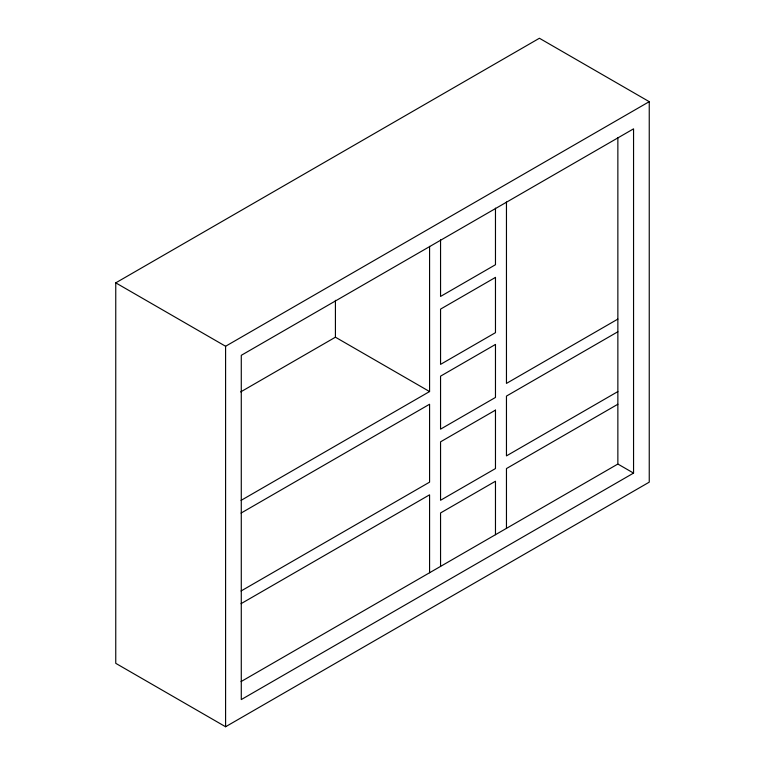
<?xml version="1.0" encoding="UTF-8"?>
<svg xmlns="http://www.w3.org/2000/svg" width="765" height="765" viewBox="0 0 765 765"><rect width="100%" height="100%" fill="white"/><g stroke="black" fill="none" stroke-linecap="round" stroke-linejoin="round"><path stroke-width="1.15" d="M115.754 282.849L539.411 38.25L649.246 101.668L649.246 482.151L225.589 726.75L115.754 663.332L115.754 282.849L225.589 346.258L649.246 101.668M240.65 391.929L335.424 337.202L429.576 391.556L429.576 246.349M241.042 500.406L429.576 391.556M241.042 513.086L429.576 404.245L429.576 482.151L241.042 591.001M617.862 319.091L506.459 383.408L506.459 202.008M617.862 331.771L506.459 396.088L506.459 455.883L617.862 391.565M241.042 603.681L429.576 494.831L429.576 572.746M617.862 404.245L506.459 468.562L506.459 528.357M241.042 681.596L617.862 464.039L617.862 137.681M633.554 473.095L241.281 699.573L241.281 355.323L633.554 128.845L633.554 473.095L618.158 464.202M495.471 208.128L495.471 264.728L440.554 296.438L440.554 239.837M495.471 534.697L495.471 481.242L440.554 512.952L440.554 566.406M335.424 300.31L335.424 337.202M225.589 346.258L225.589 726.75M495.471 277.408L440.554 309.117L440.554 364.379L495.471 332.67L495.471 277.408M495.471 344.451L440.554 376.16L440.554 429.155L495.471 397.446L495.471 344.451M495.471 410.136L440.554 441.835L440.554 500.272L495.471 468.562L495.471 410.136"/></g></svg>
